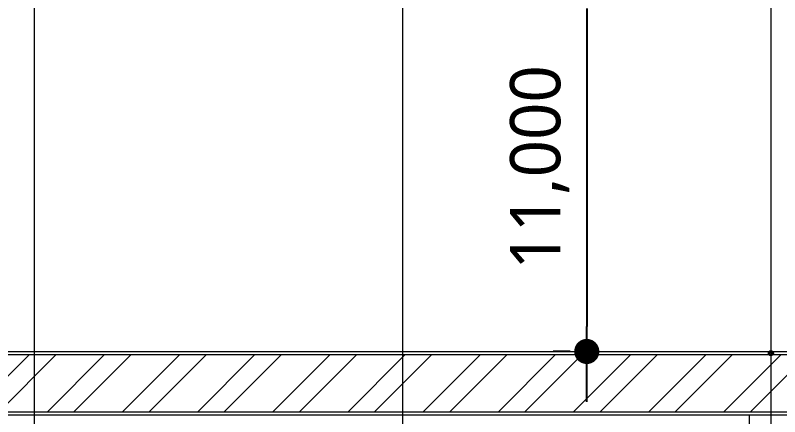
# Model space of a CAD drawing. Header units: millimetres. Extents: x 4739419 to 5837985, y 2291271 to 3446271.
# Drawn here: x 4898544 to 4921374, y 2426942 to 2438937 of the extents above; entities that cross this region are included whole.
import ezdxf

# ---------------------------------------------------------------- set-up
doc = ezdxf.new("R2010")
doc.units = ezdxf.units.MM
doc.layers.get('0').update_dxf_attribs({"color": 255})
for name, color, linetype, lineweight in [('A-DIMS', 9, 'Continuous', 25), ('XR-평면도$0$A-CNTL', 9, 'Continuous', 15), ('XR-평면도$0$A-ELEV-LIN2', 9, 'Continuous', 25), ('XR-평면도$0$A-ELEV-LIN3', 9, 'Continuous', 18)]:
    doc.layers.add(name, color=color, linetype=linetype, lineweight=lineweight)
doc.styles.add('맑은고딕', font='malgun.ttf')
pattern_1 = [(45, (4739418.8, 1103270.6), (-1122.532, 1122.532), []), (45, (4739418.8, 1104064.4), (-1122.532, 1122.532), [])]

# ---------------------------------------------------------------- blocks, each defined once
blk = doc.blocks.new('XR-평면도$0$중심선(210216)')
at = {"layer": 'XR-평면도$0$A-CNTL', "ltscale": 300}
for points in [[(33000, 206000), (33000, -10000)], [(44000, 206000), (44000, -10000)], [(55000, 206000), (55000, -10000)]]:
    blk.add_lwpolyline(points, dxfattribs=at)
blk = doc.blocks.new('XR-평면도$0$안전봉(50A)')
at = {"layer": 'XR-평면도$0$A-ELEV-LIN2'}
blk.add_circle((0, 0), 50, dxfattribs=at)
at = {"layer": 'XR-평면도$0$A-ELEV-LIN3'}
for centre, radius in [((0, 0), 75), ((-62.5, 0), 6), ((0, 62.5), 6), ((62.5, 0), 6), ((0, -62.5), 6)]:
    blk.add_circle(centre, radius, dxfattribs=at)
blk = doc.blocks.new('_CIDOT')
at = {"color": 0, "linetype": 'ByBlock'}
blk.add_line((2, 0), (-1, 0), dxfattribs=at)
at = {"color": 0, "linetype": 'ByBlock', "const_width": 0.5}
blk.add_lwpolyline([(-0.25, 0, 1), (0.25, 0, 1)], format="xyb", close=True, dxfattribs=at)

msp = doc.modelspace()

# ---------------------------------------------------------------- hatches: boundary and pattern name
at = {"layer": 'XR-평면도$0$A-ELEV-LIN3'}
h = msp.add_hatch(dxfattribs=at)
h.set_pattern_fill('STEEL', color=256, scale=500)
h.set_pattern_definition([(45, (4739418.8, 1103270.6), (-1122.532, 1122.532), []), (45, (4739418.8, 1104064.4), (-1122.532, 1122.532), [])])
h.paths.add_polyline_path([(4866411.8, 2428791.2), (4866411.8, 2427091.2), (4999911.8, 2427091.2), (4999911.8, 2428791.2)])
h.paths.add_polyline_path([(4908311.8, 2441691.2), (4908311.8, 2439991.2), (5041811.8, 2439991.2), (5041811.8, 2441691.2)])
h = msp.add_hatch(dxfattribs=at)
h.set_pattern_fill('STEEL', color=256, scale=500)
h.set_pattern_definition(pattern_1)
h.paths.add_polyline_path([(4866411.8, 2428791.2), (4866411.8, 2427091.2), (4999911.8, 2427091.2), (4999911.8, 2428791.2)])
h.paths.add_polyline_path([(4908311.8, 2441691.2), (4908311.8, 2439991.2), (5041811.8, 2439991.2), (5041811.8, 2441691.2)])
h = msp.add_hatch(dxfattribs=at)
h.set_pattern_fill('STEEL', color=256, scale=500)
h.set_pattern_definition(pattern_1)
h.paths.add_polyline_path([(4866411.8, 2428791.2), (4866411.8, 2427091.2), (4999911.8, 2427091.2), (4999911.8, 2428791.2)])
h.paths.add_polyline_path([(4908311.8, 2441691.2), (4908311.8, 2439991.2), (5041811.8, 2439991.2), (5041811.8, 2441691.2)])

# ---------------------------------------------------------------- linework, layer by layer
at = {"layer": 'A-DIMS'}
for p, q in [((4915611.8, 2439141.2), (4915611.8, 2429641.2)), ((4915111.8, 2428891.2), (4914611.8, 2428891.2))]:
    msp.add_line(p, q, dxfattribs=at)
at = {"layer": 'XR-평면도$0$A-ELEV-LIN3'}
for points in [[(5000011.8, 2426991.2), (4866311.8, 2426991.2), (4866311.8, 2428891.2), (5000011.8, 2428891.2)], [(5000011.8, 2426991.2), (4866311.8, 2426991.2), (4866311.8, 2428891.2), (5000011.8, 2428891.2)], [(5000011.8, 2426991.2), (4866311.8, 2426991.2), (4866311.8, 2428891.2), (5000011.8, 2428891.2)], [(4999911.8, 2427091.2), (4999911.8, 2428791.2), (4866411.8, 2428791.2), (4866411.8, 2427091.2)], [(4999911.8, 2427091.2), (4999911.8, 2428791.2), (4866411.8, 2428791.2), (4866411.8, 2427091.2)], [(4999911.8, 2427091.2), (4999911.8, 2428791.2), (4866411.8, 2428791.2), (4866411.8, 2427091.2)]]:
    msp.add_lwpolyline(points, close=True, dxfattribs=at)
msp.add_lwpolyline([(5001611.8, 2425791.2), (5001611.8, 2427291.2), (5000011.8, 2427291.2), (5000011.8, 2426391.2), (4987761.8, 2426391.2), (4987761.8, 2426991.2), (4986461.8, 2426991.2), (4986461.8, 2425291.2), (4987561.8, 2425291.2), (4987561.8, 2413991.2), (4931661.8, 2413991.2), (4931661.8, 2425291.2), (4932761.8, 2425291.2), (4932761.8, 2426991.2), (4931461.8, 2426991.2), (4931461.8, 2426391.2), (4921761.8, 2426391.2), (4921761.8, 2426991.2), (4920461.8, 2426991.2), (4920461.8, 2425291.2), (4921561.8, 2425291.2), (4921561.8, 2413991.2), (4881111.8, 2413991.2)], dxfattribs=at)
msp.add_lwpolyline([(5001611.8, 2425791.2), (5001611.8, 2427291.2), (5000011.8, 2427291.2), (5000011.8, 2426391.2), (4987761.8, 2426391.2), (4987761.8, 2426991.2), (4986461.8, 2426991.2), (4986461.8, 2425291.2), (4987561.8, 2425291.2), (4987561.8, 2413991.2), (4931661.8, 2413991.2), (4931661.8, 2425291.2), (4932761.8, 2425291.2), (4932761.8, 2426991.2), (4931461.8, 2426991.2), (4931461.8, 2426391.2), (4921761.8, 2426391.2), (4921761.8, 2426991.2), (4920461.8, 2426991.2), (4920461.8, 2425291.2), (4921561.8, 2425291.2), (4921561.8, 2413991.2), (4881111.8, 2413991.2)], dxfattribs=at)
msp.add_lwpolyline([(5001611.8, 2425791.2), (5001611.8, 2427291.2), (5000011.8, 2427291.2), (5000011.8, 2426391.2), (4987761.8, 2426391.2), (4987761.8, 2426991.2), (4986461.8, 2426991.2), (4986461.8, 2425291.2), (4987561.8, 2425291.2), (4987561.8, 2413991.2), (4931661.8, 2413991.2), (4931661.8, 2425291.2), (4932761.8, 2425291.2), (4932761.8, 2426991.2), (4931461.8, 2426991.2), (4931461.8, 2426391.2), (4921761.8, 2426391.2), (4921761.8, 2426991.2), (4920461.8, 2426991.2), (4920461.8, 2425291.2), (4921561.8, 2425291.2), (4921561.8, 2413991.2), (4881111.8, 2413991.2)], dxfattribs=at)

# ---------------------------------------------------------------- block references
msp.add_blockref('XR-평면도$0$안전봉(50A)', (4921111.8, 2428841.2))
msp.add_blockref('XR-평면도$0$안전봉(50A)', (4921111.8, 2428841.2))
msp.add_blockref('XR-평면도$0$안전봉(50A)', (4921111.8, 2428841.2))
at = {"layer": 'A-DIMS', "xscale": 750, "yscale": 750, "zscale": 750, "rotation": 270}
msp.add_blockref('_CIDOT', (4915611.8, 2428891.2), dxfattribs=at)
at = {"layer": 'XR-평면도$0$A-CNTL'}
msp.add_blockref('XR-평면도$0$중심선(210216)', (4866111.8, 2336391.2), dxfattribs=at)

# ---------------------------------------------------------------- texts
at = {"layer": 'A-DIMS', "color": 0, "insert": (4914206.9, 2434391.2), "char_height": 1500, "attachment_point": 5, "rotation": 90, "style": '맑은고딕'}
msp.add_mtext('\\A1;11,000', dxfattribs=at)

doc.saveas('drawing.dxf')
